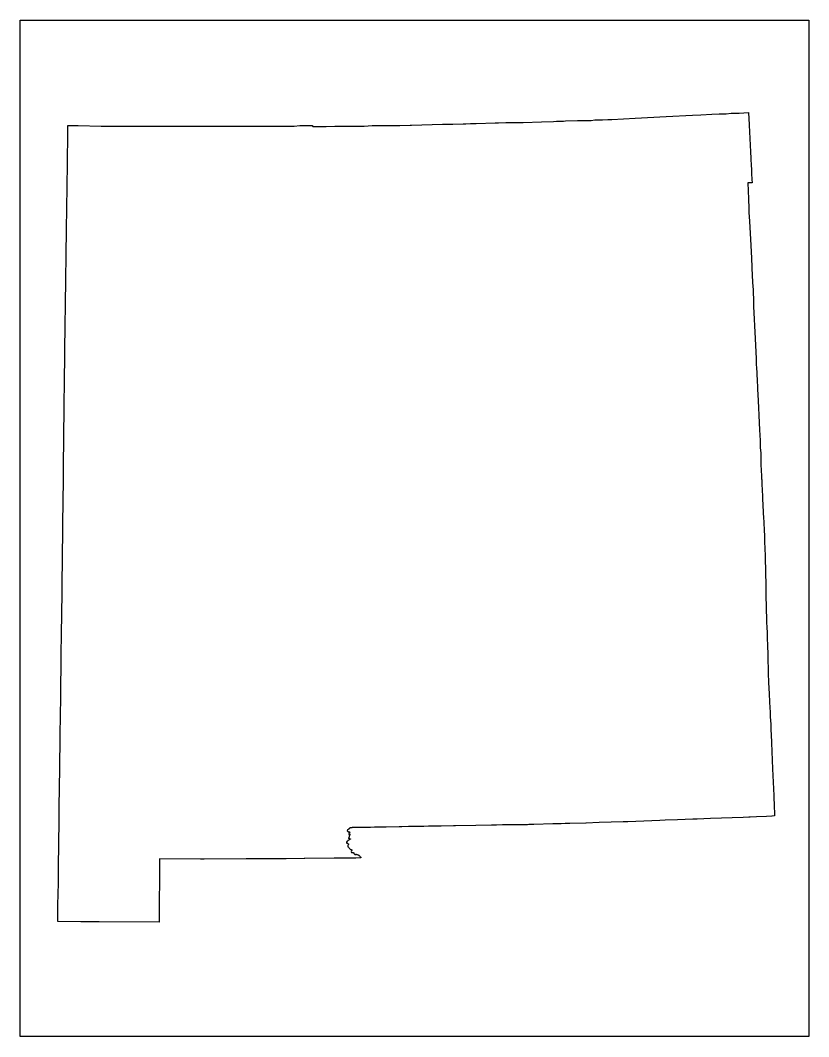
# Model space of a CAD drawing. Extents: x 0.1 to 8.4, y 0.1 to 10.8.
import ezdxf

# ---------------------------------------------------------------- set-up
doc = ezdxf.new("R2010")
doc.units = 0
doc.header["$MEASUREMENT"] = 0
doc.layers.add('STATE', color=7, linetype='CONTINUOUS')

# ---------------------------------------------------------------- blocks, each defined once
blk = doc.blocks.new('BLOCK_2')
at = {"layer": 'STATE'}
blk.add_lwpolyline([(0.093, 0.099), (0.093, 10.807), (8.405, 10.807), (8.405, 0.099), (0.093, 0.099)], dxfattribs=at)
at = {"layer": 'STATE', "color": 2}
blk.add_lwpolyline([(0.523, 4.089), (0.523, 4.149), (0.527, 4.319), (0.527, 4.326), (0.527, 4.329), (0.527, 4.333), (0.527, 4.386), (0.527, 4.429), (0.527, 4.446), (0.53, 4.453), (0.53, 4.459), (0.53, 4.466), (0.53, 4.613), (0.53, 4.636), (0.533, 4.693), (0.533, 4.703), (0.533, 4.776), (0.533, 4.783), (0.533, 4.873), (0.533, 4.929), (0.537, 5.073), (0.537, 5.193), (0.537, 5.259), (0.54, 5.326), (0.54, 5.506), (0.547, 5.966), (0.547, 6.033), (0.55, 6.116), (0.553, 6.4), (0.553, 6.42), (0.553, 6.443), (0.553, 6.463), (0.553, 6.486), (0.553, 6.53), (0.553, 6.546), (0.557, 6.596), (0.557, 6.68), (0.557, 6.77), (0.56, 6.986), (0.56, 7), (0.56, 7.02), (0.56, 7.043), (0.56, 7.056), (0.56, 7.063), (0.56, 7.086), (0.56, 7.106), (0.56, 7.11), (0.56, 7.13), (0.563, 7.15), (0.563, 7.173), (0.563, 7.193), (0.563, 7.21), (0.563, 7.223), (0.563, 7.226), (0.563, 7.236), (0.563, 7.24), (0.563, 7.273), (0.563, 7.276), (0.563, 7.283), (0.563, 7.293), (0.563, 7.3), (0.563, 7.33), (0.563, 7.34), (0.563, 7.366), (0.563, 7.386), (0.563, 7.406), (0.563, 7.43), (0.563, 7.45), (0.567, 7.47), (0.567, 7.49), (0.567, 7.53), (0.567, 7.533), (0.567, 7.546), (0.567, 7.556), (0.567, 7.566), (0.567, 7.58), (0.567, 7.6), (0.567, 7.62), (0.567, 7.626), (0.567, 7.643), (0.567, 7.646), (0.567, 7.653), (0.567, 7.686), (0.57, 7.716), (0.57, 7.72), (0.57, 7.766), (0.57, 7.79), (0.57, 7.813), (0.57, 7.86), (0.57, 7.89), (0.57, 7.933), (0.573, 7.956), (0.573, 7.966), (0.573, 8.04), (0.573, 8.05), (0.573, 8.053), (0.573, 8.06), (0.573, 8.086), (0.573, 8.11), (0.573, 8.18), (0.577, 8.223), (0.577, 8.393), (0.577, 8.426), (0.577, 8.43), (0.577, 8.446), (0.58, 8.49), (0.58, 8.6), (0.58, 8.633), (0.58, 8.686), (0.583, 8.743), (0.583, 8.78), (0.583, 8.846), (0.583, 8.92), (0.587, 8.96), (0.587, 9), (0.587, 9.126), (0.59, 9.226), (0.59, 9.256), (0.59, 9.356), (0.59, 9.363), (0.59, 9.433), (0.593, 9.487), (0.593, 9.503), (0.593, 9.51), (0.593, 9.513), (0.593, 9.55), (0.593, 9.64), (0.593, 9.653), (0.593, 9.697), (0.643, 9.697), (0.697, 9.697), (0.703, 9.697), (0.946, 9.693), (1.07, 9.693), (1.1, 9.693), (1.2, 9.693), (1.29, 9.693), (1.386, 9.69), (1.456, 9.69), (1.493, 9.69), (1.536, 9.69), (1.54, 9.69), (1.613, 9.69), (1.623, 9.69), (1.78, 9.69), (1.796, 9.69), (1.836, 9.69), (1.853, 9.69), (1.94, 9.69), (1.99, 9.69), (1.993, 9.69), (2.006, 9.69), (2.096, 9.69), (2.176, 9.69), (2.303, 9.69), (2.31, 9.69), (2.396, 9.69), (2.4, 9.69), (2.45, 9.69), (2.496, 9.69), (2.523, 9.69), (2.72, 9.693), (2.789, 9.693), (2.896, 9.693), (2.979, 9.693), (3.039, 9.697), (3.076, 9.697), (3.119, 9.697), (3.169, 9.697), (3.176, 9.687), (3.283, 9.687), (3.319, 9.687), (3.409, 9.69), (3.426, 9.69), (3.463, 9.69), (3.476, 9.69), (3.616, 9.693), (3.646, 9.693), (3.719, 9.693), (3.803, 9.697), (3.806, 9.697), (3.823, 9.697), (3.863, 9.697), (3.916, 9.697), (3.969, 9.7), (4.016, 9.7), (4.093, 9.7), (4.203, 9.703), (4.213, 9.703), (4.216, 9.703), (4.546, 9.713), (4.609, 9.713), (4.652, 9.713), (4.762, 9.717), (4.776, 9.717), (4.789, 9.717), (4.792, 9.717), (4.839, 9.72), (4.846, 9.72), (4.866, 9.72), (4.872, 9.72), (4.876, 9.72), (4.899, 9.72), (5.099, 9.727), (5.136, 9.727), (5.212, 9.73), (5.236, 9.73), (5.256, 9.73), (5.362, 9.73), (5.396, 9.73), (5.589, 9.737), (5.716, 9.74), (5.746, 9.743), (5.819, 9.743), (5.842, 9.747), (5.969, 9.75), (5.986, 9.75), (6.016, 9.75), (6.019, 9.75), (6.076, 9.753), (6.096, 9.753), (6.112, 9.753), (6.149, 9.757), (6.162, 9.757), (6.166, 9.757), (6.182, 9.757), (6.219, 9.76), (6.232, 9.76), (6.289, 9.763), (6.329, 9.763), (6.575, 9.777), (6.902, 9.793), (7.179, 9.807), (7.269, 9.81), (7.385, 9.817), (7.462, 9.82), (7.535, 9.823), (7.589, 9.827), (7.639, 9.83), (7.649, 9.83), (7.672, 9.83), (7.772, 9.837), (7.779, 9.707), (7.779, 9.703), (7.792, 9.42), (7.795, 9.353), (7.799, 9.27), (7.802, 9.246), (7.802, 9.19), (7.805, 9.133), (7.805, 9.13), (7.809, 9.096), (7.765, 9.093), (7.762, 9.093), (7.769, 8.926), (7.775, 8.823), (7.775, 8.783), (7.782, 8.69), (7.795, 8.433), (7.802, 8.3), (7.809, 8.11), (7.809, 8.093), (7.812, 8.076), (7.812, 8.05), (7.812, 8.043), (7.819, 7.966), (7.822, 7.836), (7.825, 7.793), (7.842, 7.456), (7.852, 7.24), (7.852, 7.226), (7.852, 7.183), (7.855, 7.143), (7.855, 7.14), (7.855, 7.133), (7.859, 7.106), (7.859, 7.083), (7.859, 7.07), (7.859, 7.056), (7.862, 7.033), (7.865, 6.92), (7.872, 6.803), (7.875, 6.72), (7.879, 6.65), (7.882, 6.563), (7.885, 6.496), (7.889, 6.433), (7.892, 6.383), (7.892, 6.356), (7.892, 6.353), (7.895, 6.306), (7.899, 6.246), (7.902, 6.146), (7.902, 6.116), (7.905, 6.073), (7.905, 6.069), (7.905, 6.063), (7.909, 6.009), (7.909, 5.999), (7.909, 5.989), (7.909, 5.983), (7.909, 5.976), (7.909, 5.973), (7.912, 5.969), (7.912, 5.966), (7.912, 5.963), (7.912, 5.959), (7.912, 5.956), (7.912, 5.953), (7.912, 5.949), (7.912, 5.946), (7.912, 5.923), (7.915, 5.853), (7.915, 5.836), (7.919, 5.816), (7.919, 5.769), (7.929, 5.556), (7.932, 5.533), (7.932, 5.526), (7.932, 5.519), (7.932, 5.506), (7.932, 5.483), (7.935, 5.463), (7.935, 5.453), (7.935, 5.449), (7.935, 5.443), (7.935, 5.436), (7.935, 5.416), (7.939, 5.393), (7.939, 5.349), (7.939, 5.306), (7.942, 5.249), (7.942, 5.243), (7.945, 5.166), (7.945, 5.129), (7.949, 5.013), (7.949, 4.999), (7.949, 4.946), (7.952, 4.903), (7.952, 4.883), (7.952, 4.869), (7.952, 4.856), (7.952, 4.839), (7.952, 4.836), (7.955, 4.753), (7.962, 4.483), (7.965, 4.393), (7.969, 4.373), (7.969, 4.293), (7.969, 4.286), (7.972, 4.229), (7.975, 4.113), (7.975, 4.089), (7.975, 4.043), (7.975, 4.039), (7.979, 4.003), (7.979, 3.966), (7.979, 3.963), (7.979, 3.943), (7.979, 3.919), (7.979, 3.906), (7.982, 3.853), (7.982, 3.846), (7.985, 3.756), (7.989, 3.726), (7.989, 3.709), (7.989, 3.696), (7.989, 3.693), (7.989, 3.683), (7.992, 3.653), (7.992, 3.649), (7.992, 3.606), (7.995, 3.586), (7.995, 3.576), (7.995, 3.563), (7.999, 3.523), (7.999, 3.499), (7.999, 3.483), (7.999, 3.473), (7.999, 3.456), (8.002, 3.446), (8.002, 3.436), (8.005, 3.383), (8.005, 3.349), (8.005, 3.316), (8.005, 3.313), (8.009, 3.296), (8.009, 3.256), (8.012, 3.223), (8.012, 3.196), (8.025, 2.919), (8.039, 2.639), (8.039, 2.606), (8.042, 2.552), (8.045, 2.426), (8.019, 2.422), (8.015, 2.422), (7.959, 2.419), (7.855, 2.416), (7.789, 2.412), (7.785, 2.412), (7.775, 2.412), (7.715, 2.409), (7.369, 2.396), (7.229, 2.389), (7.215, 2.389), (7.182, 2.389), (7.022, 2.382), (6.892, 2.379), (6.835, 2.376), (6.499, 2.362), (6.469, 2.362), (6.449, 2.362), (6.196, 2.356), (6.059, 2.349), (6.056, 2.349), (5.886, 2.346), (5.836, 2.346), (5.796, 2.342), (5.709, 2.342), (5.509, 2.336), (5.506, 2.336), (5.456, 2.336), (5.439, 2.332), (5.436, 2.332), (5.419, 2.332), (5.416, 2.332), (5.409, 2.332), (5.352, 2.332), (5.176, 2.329), (5.112, 2.326), (5.066, 2.326), (5.062, 2.326), (4.896, 2.322), (4.682, 2.319), (4.659, 2.319), (4.529, 2.316), (4.489, 2.316), (4.469, 2.316), (4.396, 2.316), (4.346, 2.312), (4.279, 2.312), (4.186, 2.312), (4.116, 2.309), (4.093, 2.309), (4.086, 2.309), (3.949, 2.306), (3.936, 2.306), (3.869, 2.306), (3.846, 2.306), (3.829, 2.306), (3.826, 2.306), (3.786, 2.302), (3.759, 2.302), (3.693, 2.302), (3.639, 2.302), (3.636, 2.302), (3.633, 2.302), (3.629, 2.302), (3.609, 2.302), (3.603, 2.302), (3.596, 2.302), (3.593, 2.302), (3.589, 2.299), (3.583, 2.299), (3.566, 2.299), (3.563, 2.292), (3.559, 2.286), (3.553, 2.286), (3.549, 2.286), (3.549, 2.282), (3.543, 2.279), (3.539, 2.269), (3.539, 2.266), (3.549, 2.256), (3.556, 2.256), (3.559, 2.259), (3.563, 2.256), (3.566, 2.249), (3.563, 2.246), (3.559, 2.242), (3.556, 2.236), (3.556, 2.232), (3.559, 2.229), (3.566, 2.236), (3.569, 2.236), (3.569, 2.222), (3.559, 2.219), (3.559, 2.212), (3.559, 2.206), (3.559, 2.202), (3.556, 2.196), (3.553, 2.192), (3.553, 2.189), (3.553, 2.186), (3.559, 2.189), (3.569, 2.182), (3.573, 2.182), (3.573, 2.179), (3.569, 2.179), (3.566, 2.176), (3.559, 2.172), (3.556, 2.169), (3.546, 2.166), (3.546, 2.162), (3.539, 2.159), (3.533, 2.149), (3.533, 2.146), (3.533, 2.142), (3.536, 2.139), (3.543, 2.139), (3.543, 2.136), (3.546, 2.136), (3.549, 2.132), (3.553, 2.129), (3.553, 2.126), (3.553, 2.122), (3.549, 2.122), (3.549, 2.119), (3.546, 2.112), (3.546, 2.109), (3.546, 2.102), (3.546, 2.099), (3.553, 2.096), (3.556, 2.092), (3.559, 2.086), (3.563, 2.082), (3.573, 2.072), (3.583, 2.072), (3.589, 2.069), (3.589, 2.062), (3.586, 2.056), (3.583, 2.046), (3.586, 2.039), (3.599, 2.039), (3.606, 2.039), (3.606, 2.036), (3.613, 2.026), (3.616, 2.026), (3.619, 2.019), (3.629, 2.019), (3.629, 2.022), (3.633, 2.022), (3.636, 2.022), (3.639, 2.019), (3.643, 2.019), (3.653, 2.016), (3.659, 2.016), (3.659, 2.012), (3.663, 2.009), (3.666, 2.006), (3.673, 2.002), (3.673, 1.999), (3.676, 1.992), (3.679, 1.992), (3.683, 1.989), (3.683, 1.986), (3.683, 1.982), (3.629, 1.979), (3.593, 1.979), (3.589, 1.979), (3.403, 1.979), (3.093, 1.976), (3.089, 1.976), (3.086, 1.976), (2.896, 1.972), (2.71, 1.972), (2.553, 1.972), (2.476, 1.972), (2.03, 1.969), (1.993, 1.969), (1.56, 1.972), (1.56, 1.882), (1.56, 1.879), (1.56, 1.719), (1.556, 1.552), (1.556, 1.306), (0.923, 1.309), (0.82, 1.309), (0.74, 1.309), (0.73, 1.309), (0.49, 1.312), (0.49, 1.529), (0.493, 1.559), (0.497, 1.762), (0.497, 1.999), (0.5, 2.019), (0.5, 2.069), (0.5, 2.096), (0.5, 2.109), (0.5, 2.182), (0.503, 2.319), (0.503, 2.342), (0.503, 2.406), (0.503, 2.422), (0.503, 2.432), (0.503, 2.516), (0.51, 2.929), (0.513, 3.256), (0.513, 3.306), (0.513, 3.316), (0.513, 3.319), (0.513, 3.326), (0.517, 3.436), (0.517, 3.449), (0.517, 3.526), (0.52, 3.629), (0.52, 3.879), (0.52, 3.883), (0.523, 3.916), (0.523, 3.939), (0.523, 3.983), (0.523, 4.089)], dxfattribs=at)

msp = doc.modelspace()

# ---------------------------------------------------------------- block references
at = {"layer": 'STATE'}
msp.add_blockref('BLOCK_2', (0, 0), dxfattribs=at)

doc.saveas('drawing.dxf')
